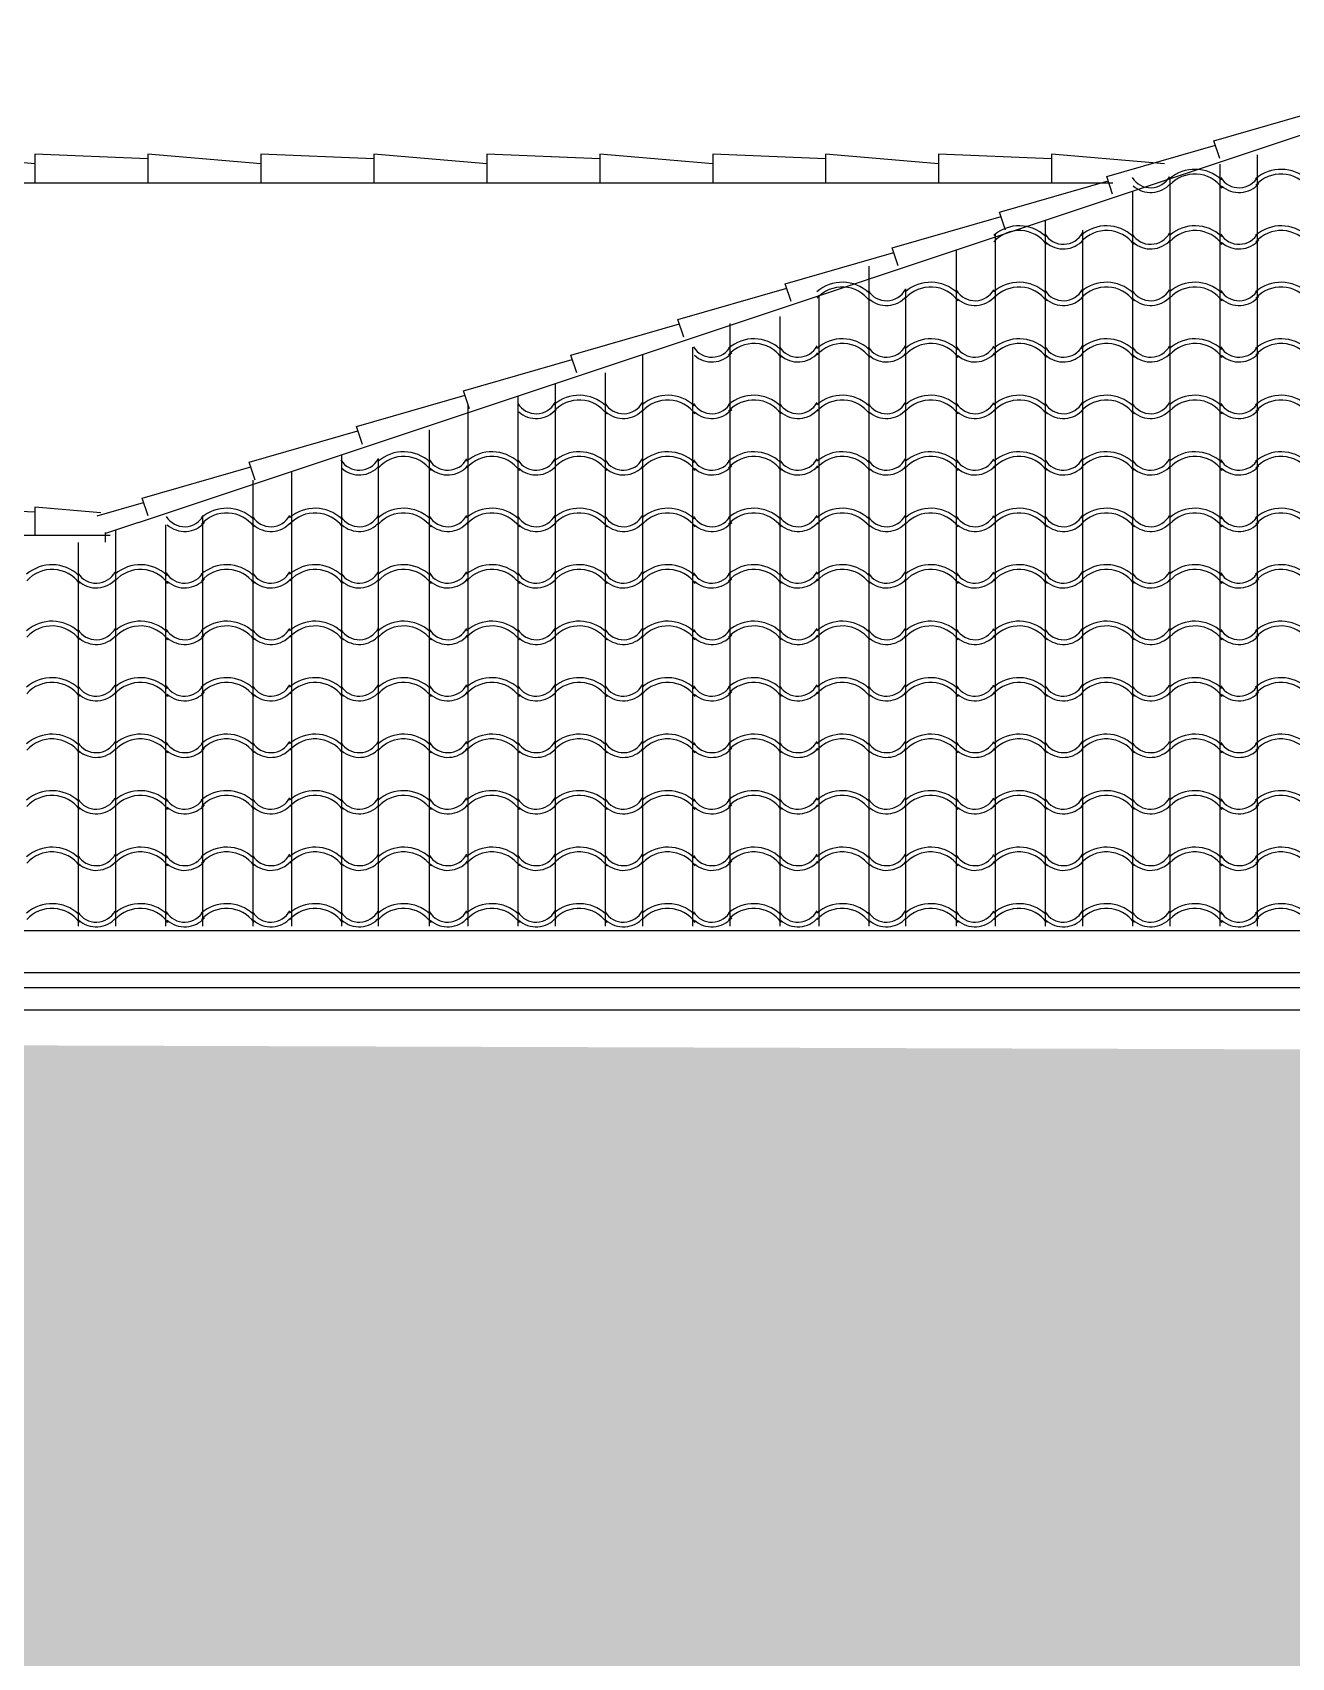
# Model space of a CAD drawing. Extents: x -92740 to -63661, y -15771 to -4391.
# Drawn here: x -86517.4 to -86316.8, y -9760.1 to -9501.2 of the extents above; entities that cross this region are included whole.
import ezdxf

# ---------------------------------------------------------------- set-up
doc = ezdxf.new("R2010")
doc.units = 0
doc.header["$MEASUREMENT"] = 0
for name, color, linetype in [('ELEVATIONS', 7, 'Continuous'), ('ROOFTILE', 7, 'Continuous'), ('STUCCO', 4, 'Continuous')]:
    doc.layers.add(name, color=color, linetype=linetype)

msp = doc.modelspace()

# ---------------------------------------------------------------- hatches: boundary and pattern name
at = {"layer": 'STUCCO', "linetype": 'Continuous', "ltscale": 18}
h = msp.add_hatch(dxfattribs=at)
h.set_pattern_fill('cement', color=9, scale=1.5625, style=0, pattern_type=2)
h.set_pattern_definition([(20, (0, 0), (-2.1376259, 5.8730789), [-6.09375015, 0.15625]), (55, (0, 0), (-5.11970028, 3.58485273), [-6.09375015, 0.15625]), (80, (0, 0), (-6.15504846, 1.0853011), [-6.09375015, 0.15625])])
h.paths.add_polyline_path([(-86696.25, -9662), (-86696.25, -10121), (-85742.25, -10121), (-85742.25, -9665)], flags=0)

# ---------------------------------------------------------------- linework, layer by layer
at = {"layer": 'ELEVATIONS', "color": 1, "linetype": 'Continuous', "ltscale": 18}
for p, q in [((-86500.51, -9579.25), (-86266.29, -9501.18)), ((-86329.15, -9518.43), (-86311.83, -9513.45)), ((-86346.22, -9524.12), (-86328.91, -9519.14)), ((-86328.2, -9521.27), (-86329.15, -9518.43)), ((-86363.3, -9529.81), (-86345.99, -9524.83)), ((-86345.27, -9526.96), (-86346.22, -9524.12)), ((-86362.35, -9532.66), (-86363.3, -9529.81)), ((-86380.38, -9535.5), (-86363.06, -9530.52)), ((-86397.45, -9541.2), (-86380.14, -9536.21)), ((-86379.43, -9538.35), (-86380.38, -9535.5)), ((-86414.53, -9546.89), (-86397.21, -9541.91)), ((-86396.5, -9544.04), (-86397.45, -9541.2)), ((-86431.6, -9552.58), (-86414.29, -9547.6)), ((-86413.58, -9549.73), (-86414.53, -9546.89)), ((-86448.68, -9558.27), (-86431.37, -9553.29)), ((-86430.66, -9555.43), (-86431.6, -9552.58)), ((-86447.73, -9561.12), (-86448.68, -9558.27)), ((-86465.76, -9563.96), (-86448.44, -9558.98)), ((-86482.83, -9569.66), (-86465.52, -9564.67)), ((-86464.81, -9566.81), (-86465.76, -9563.96)), ((-86499.91, -9575.35), (-86482.6, -9570.37)), ((-86481.88, -9572.5), (-86482.83, -9569.66)), ((-86507.07, -9578.19), (-86499.67, -9576.06)), ((-86498.96, -9578.19), (-86499.91, -9575.35)), ((-86517, -9577.58), (-86535, -9576.83)), ((-86506.51, -9577.7), (-86517, -9576.83)), ((-86517, -9576.83), (-86517, -9581.33)), ((-86500.51, -9579.25), (-86505.74, -9581)), ((-86505, -9581.33), (-86715, -9581.33)), ((-85725.75, -9644.33), (-86714.15, -9644.33)), ((-85727.59, -9651.01), (-86712.71, -9651.01)), ((-85731.01, -9653.4), (-86708.99, -9653.4)), ((-85734.57, -9656.96), (-86705.43, -9656.96))]:
    msp.add_line(p, q, dxfattribs=at)
at = {"layer": 'ELEVATIONS', "color": 9, "linetype": 'Continuous', "ltscale": 18}
for p, q in [((-86517, -9522.08), (-86535, -9520.58)), ((-86499, -9521.33), (-86517, -9520.58)), ((-86517, -9520.58), (-86517, -9525.08)), ((-86481, -9522.08), (-86499, -9520.58)), ((-86499, -9520.58), (-86499, -9525.08)), ((-86463, -9521.33), (-86481, -9520.58)), ((-86481, -9520.58), (-86481, -9525.08)), ((-86445, -9522.08), (-86463, -9520.58)), ((-86463, -9520.58), (-86463, -9525.08)), ((-86427, -9521.33), (-86445, -9520.58)), ((-86445, -9520.58), (-86445, -9525.08)), ((-86409, -9522.08), (-86427, -9520.58)), ((-86427, -9520.58), (-86427, -9525.08)), ((-86391, -9521.33), (-86409, -9520.58)), ((-86409, -9520.58), (-86409, -9525.08)), ((-86373, -9522.08), (-86391, -9520.58)), ((-86391, -9520.58), (-86391, -9525.08)), ((-86355, -9521.33), (-86373, -9520.58)), ((-86373, -9520.58), (-86373, -9525.08)), ((-86337, -9522.08), (-86355, -9520.58)), ((-86355, -9520.58), (-86355, -9525.08)), ((-86345.25, -9525.19), (-86715.75, -9525.19))]:
    msp.add_line(p, q, dxfattribs=at)
at = {"layer": 'ROOFTILE', "color": 7, "linetype": 'Continuous', "ltscale": 18}
for p, q in [((-86328.15, -9643.58), (-86328.15, -9522.18)), ((-86322.21, -9643.58), (-86322.21, -9520.66)), ((-86336.12, -9643.58), (-86336.12, -9524.22)), ((-86342.06, -9643.58), (-86342.06, -9526.44)), ((-86355.97, -9643.58), (-86355.97, -9531.07)), ((-86350.03, -9643.58), (-86350.03, -9532.69)), ((-86363.94, -9643.58), (-86363.94, -9533.28)), ((-86370.14, -9643.58), (-86370.14, -9535.8)), ((-86384.07, -9643.58), (-86384.07, -9538.43)), ((-86392.04, -9643.58), (-86392.04, -9543.04)), ((-86378.25, -9643.58), (-86378.25, -9542.04)), ((-86406.21, -9643.58), (-86406.21, -9547.55)), ((-86398.24, -9643.58), (-86398.24, -9546.41)), ((-86420.12, -9643.58), (-86420.12, -9552.46)), ((-86412.15, -9643.58), (-86412.15, -9551.29)), ((-86426.06, -9643.58), (-86426.06, -9555.41)), ((-86434.03, -9643.58), (-86434.03, -9557.09)), ((-86447.94, -9643.58), (-86447.94, -9560.49)), ((-86439.97, -9643.58), (-86439.97, -9559.07)), ((-86454.14, -9643.58), (-86454.14, -9564.5)), ((-86468.07, -9643.58), (-86468.07, -9568.44)), ((-86476.04, -9643.58), (-86476.04, -9571.1)), ((-86462.25, -9643.58), (-86462.25, -9569.04)), ((-86482.24, -9643.58), (-86482.24, -9572.5)), ((-86490.21, -9643.58), (-86490.21, -9578.12)), ((-86505.72, -9582.36), (-86505.72, -9580.86)), ((-86504.12, -9643.58), (-86504.12, -9580.46)), ((-86496.15, -9643.58), (-86496.15, -9579.61)), ((-86510.06, -9643.58), (-86510.06, -9582.41))]:
    msp.add_line(p, q, dxfattribs=at)
for centre, radius, start, end in [((-86339.22, -9522.48), 3.44, 211.6504, 331.6052), ((-86332.17, -9529.14), 6.16, 46.5154, 131.1465), ((-86332.17, -9529.14), 5.41, 36.0644, 138.0128), ((-86325.13, -9522.48), 3.44, 211.6504, 331.6052), ((-86318.44, -9529.14), 6.16, 46.5154, 131.1465), ((-86318.44, -9529.14), 5.41, 36.0644, 138.0128), ((-86339.22, -9522.48), 4.19, 228.3381, 319.0707), ((-86325.13, -9522.48), 4.19, 228.3381, 319.0707), ((-86360.17, -9538.14), 6.16, 46.5154, 131.1465), ((-86360.17, -9538.14), 5.41, 36.0644, 138.0128), ((-86346.26, -9538.14), 6.16, 46.5154, 131.1465), ((-86346.26, -9538.14), 5.41, 36.0644, 138.0128), ((-86332.17, -9538.14), 6.16, 46.5154, 131.1465), ((-86332.17, -9538.14), 5.41, 36.0644, 138.0128), ((-86318.44, -9538.14), 6.16, 46.5154, 131.1465), ((-86318.44, -9538.14), 5.41, 36.0644, 138.0128), ((-86353.12, -9531.48), 3.44, 211.6504, 331.6052), ((-86353.12, -9531.48), 4.19, 228.3381, 319.0707), ((-86339.22, -9531.48), 3.44, 211.6504, 331.6052), ((-86339.22, -9531.48), 4.19, 228.3381, 319.0707), ((-86325.13, -9531.48), 3.44, 211.6504, 331.6052), ((-86325.13, -9531.48), 4.19, 228.3381, 319.0707), ((-86388.35, -9547.14), 6.16, 46.5154, 131.1465), ((-86388.35, -9547.14), 5.41, 36.0644, 138.0128), ((-86381.31, -9540.48), 3.44, 211.6504, 331.6052), ((-86374.25, -9547.14), 6.16, 46.5154, 131.1465), ((-86374.25, -9547.14), 5.41, 36.0644, 138.0128), ((-86367.21, -9540.48), 3.44, 211.6504, 331.6052), ((-86360.17, -9547.14), 6.16, 46.5154, 131.1465), ((-86360.17, -9547.14), 5.41, 36.0644, 138.0128), ((-86353.12, -9540.48), 3.44, 211.6504, 331.6052), ((-86346.26, -9547.14), 6.16, 46.5154, 131.1465), ((-86346.26, -9547.14), 5.41, 36.0644, 138.0128), ((-86339.22, -9540.48), 3.44, 211.6504, 331.6052), ((-86332.17, -9547.14), 6.16, 46.5154, 131.1465), ((-86332.17, -9547.14), 5.41, 36.0644, 138.0128), ((-86325.13, -9540.48), 3.44, 211.6504, 331.6052), ((-86318.44, -9547.14), 6.16, 46.5154, 131.1465), ((-86318.44, -9547.14), 5.41, 36.0644, 138.0128), ((-86381.31, -9540.48), 4.19, 228.3381, 319.0707), ((-86367.21, -9540.48), 4.19, 228.3381, 319.0707), ((-86353.12, -9540.48), 4.19, 228.3381, 319.0707), ((-86339.22, -9540.48), 4.19, 228.3381, 319.0707), ((-86325.13, -9540.48), 4.19, 228.3381, 319.0707), ((-86402.44, -9556.14), 6.16, 46.5154, 131.1465), ((-86402.44, -9556.14), 5.41, 36.0644, 138.0128), ((-86388.35, -9556.14), 6.16, 46.5154, 131.1465), ((-86388.35, -9556.14), 5.41, 36.0644, 138.0128), ((-86374.25, -9556.14), 6.16, 46.5154, 131.1465), ((-86374.25, -9556.14), 5.41, 36.0644, 138.0128), ((-86360.17, -9556.14), 6.16, 46.5154, 131.1465), ((-86360.17, -9556.14), 5.41, 36.0644, 138.0128), ((-86346.26, -9556.14), 6.16, 46.5154, 131.1465), ((-86346.26, -9556.14), 5.41, 36.0644, 138.0128), ((-86332.17, -9556.14), 6.16, 46.5154, 131.1465), ((-86332.17, -9556.14), 5.41, 36.0644, 138.0128), ((-86318.44, -9556.14), 6.16, 46.5154, 131.1465), ((-86318.44, -9556.14), 5.41, 36.0644, 138.0128), ((-86409.13, -9549.48), 3.44, 211.6504, 331.6052), ((-86409.13, -9549.48), 4.19, 228.3381, 319.0707), ((-86395.4, -9549.48), 3.44, 211.6504, 331.6052), ((-86395.4, -9549.48), 4.19, 228.3381, 319.0707), ((-86381.31, -9549.48), 3.44, 211.6504, 331.6052), ((-86381.31, -9549.48), 4.19, 228.3381, 319.0707), ((-86367.21, -9549.48), 3.44, 211.6504, 331.6052), ((-86367.21, -9549.48), 4.19, 228.3381, 319.0707), ((-86353.12, -9549.48), 3.44, 211.6504, 331.6052), ((-86353.12, -9549.48), 4.19, 228.3381, 319.0707), ((-86339.22, -9549.48), 3.44, 211.6504, 331.6052), ((-86339.22, -9549.48), 4.19, 228.3381, 319.0707), ((-86325.13, -9549.48), 3.44, 211.6504, 331.6052), ((-86325.13, -9549.48), 4.19, 228.3381, 319.0707), ((-86437.12, -9558.48), 3.44, 211.6504, 331.6052), ((-86430.26, -9565.14), 6.16, 46.5154, 131.1465), ((-86430.26, -9565.14), 5.41, 36.0644, 138.0128), ((-86423.22, -9558.48), 3.44, 211.6504, 331.6052), ((-86416.17, -9565.14), 6.16, 46.5154, 131.1465), ((-86416.17, -9565.14), 5.41, 36.0644, 138.0128), ((-86409.13, -9558.48), 3.44, 211.6504, 331.6052), ((-86402.44, -9565.14), 6.16, 46.5154, 131.1465), ((-86402.44, -9565.14), 5.41, 36.0644, 138.0128), ((-86395.4, -9558.48), 3.44, 211.6504, 331.6052), ((-86388.35, -9565.14), 6.16, 46.5154, 131.1465), ((-86388.35, -9565.14), 5.41, 36.0644, 138.0128), ((-86381.31, -9558.48), 3.44, 211.6504, 331.6052), ((-86374.25, -9565.14), 6.16, 46.5154, 131.1465), ((-86374.25, -9565.14), 5.41, 36.0644, 138.0128), ((-86367.21, -9558.48), 3.44, 211.6504, 331.6052), ((-86360.17, -9565.14), 6.16, 46.5154, 131.1465), ((-86360.17, -9565.14), 5.41, 36.0644, 138.0128), ((-86353.12, -9558.48), 3.44, 211.6504, 331.6052), ((-86346.26, -9565.14), 6.16, 46.5154, 131.1465), ((-86346.26, -9565.14), 5.41, 36.0644, 138.0128), ((-86339.22, -9558.48), 3.44, 211.6504, 331.6052), ((-86332.17, -9565.14), 6.16, 46.5154, 131.1465), ((-86332.17, -9565.14), 5.41, 36.0644, 138.0128), ((-86325.13, -9558.48), 3.44, 211.6504, 331.6052), ((-86318.44, -9565.14), 6.16, 46.5154, 131.1465), ((-86318.44, -9565.14), 5.41, 36.0644, 138.0128), ((-86437.12, -9558.48), 4.19, 228.3381, 319.0707), ((-86423.22, -9558.48), 4.19, 228.3381, 319.0707), ((-86409.13, -9558.48), 4.19, 228.3381, 319.0707), ((-86395.4, -9558.48), 4.19, 228.3381, 319.0707), ((-86381.31, -9558.48), 4.19, 228.3381, 319.0707), ((-86367.21, -9558.48), 4.19, 228.3381, 319.0707), ((-86353.12, -9558.48), 4.19, 228.3381, 319.0707), ((-86339.22, -9558.48), 4.19, 228.3381, 319.0707), ((-86325.13, -9558.48), 4.19, 228.3381, 319.0707), ((-86458.25, -9574.14), 6.16, 46.5154, 131.1465), ((-86458.25, -9574.14), 5.41, 36.0644, 138.0128), ((-86444.17, -9574.14), 6.16, 46.5154, 131.1465), ((-86444.17, -9574.14), 5.41, 36.0644, 138.0128), ((-86430.26, -9574.14), 6.16, 46.5154, 131.1465), ((-86430.26, -9574.14), 5.41, 36.0644, 138.0128), ((-86416.17, -9574.14), 6.16, 46.5154, 131.1465), ((-86416.17, -9574.14), 5.41, 36.0644, 138.0128), ((-86402.44, -9574.14), 6.16, 46.5154, 131.1465), ((-86402.44, -9574.14), 5.41, 36.0644, 138.0128), ((-86388.35, -9574.14), 6.16, 46.5154, 131.1465), ((-86388.35, -9574.14), 5.41, 36.0644, 138.0128), ((-86374.25, -9574.14), 6.16, 46.5154, 131.1465), ((-86374.25, -9574.14), 5.41, 36.0644, 138.0128), ((-86360.17, -9574.14), 6.16, 46.5154, 131.1465), ((-86360.17, -9574.14), 5.41, 36.0644, 138.0128), ((-86346.26, -9574.14), 6.16, 46.5154, 131.1465), ((-86346.26, -9574.14), 5.41, 36.0644, 138.0128), ((-86332.17, -9574.14), 6.16, 46.5154, 131.1465), ((-86332.17, -9574.14), 5.41, 36.0644, 138.0128), ((-86318.44, -9574.14), 6.16, 46.5154, 131.1465), ((-86318.44, -9574.14), 5.41, 36.0644, 138.0128), ((-86465.31, -9567.48), 3.44, 211.6504, 331.6052), ((-86465.31, -9567.48), 4.19, 228.3381, 319.0707), ((-86451.21, -9567.48), 3.44, 211.6504, 331.6052), ((-86451.21, -9567.48), 4.19, 228.3381, 319.0707), ((-86437.12, -9567.48), 3.44, 211.6504, 331.6052), ((-86437.12, -9567.48), 4.19, 228.3381, 319.0707), ((-86423.22, -9567.48), 3.44, 211.6504, 331.6052), ((-86423.22, -9567.48), 4.19, 228.3381, 319.0707), ((-86409.13, -9567.48), 3.44, 211.6504, 331.6052), ((-86409.13, -9567.48), 4.19, 228.3381, 319.0707), ((-86395.4, -9567.48), 3.44, 211.6504, 331.6052), ((-86395.4, -9567.48), 4.19, 228.3381, 319.0707), ((-86381.31, -9567.48), 3.44, 211.6504, 331.6052), ((-86381.31, -9567.48), 4.19, 228.3381, 319.0707), ((-86367.21, -9567.48), 3.44, 211.6504, 331.6052), ((-86367.21, -9567.48), 4.19, 228.3381, 319.0707), ((-86353.12, -9567.48), 3.44, 211.6504, 331.6052), ((-86353.12, -9567.48), 4.19, 228.3381, 319.0707), ((-86339.22, -9567.48), 3.44, 211.6504, 331.6052), ((-86339.22, -9567.48), 4.19, 228.3381, 319.0707), ((-86325.13, -9567.48), 3.44, 211.6504, 331.6052), ((-86325.13, -9567.48), 4.19, 228.3381, 319.0707), ((-86493.13, -9576.48), 3.44, 211.6504, 331.6052), ((-86493.13, -9576.48), 4.19, 228.3381, 319.0707), ((-86486.44, -9583.14), 6.16, 46.5154, 131.1465), ((-86486.44, -9583.14), 5.41, 36.0644, 138.0128), ((-86479.4, -9576.48), 3.44, 211.6504, 331.6052), ((-86479.4, -9576.48), 4.19, 228.3381, 319.0707), ((-86472.35, -9583.14), 6.16, 46.5154, 131.1465), ((-86472.35, -9583.14), 5.41, 36.0644, 138.0128), ((-86465.31, -9576.48), 3.44, 211.6504, 331.6052), ((-86465.31, -9576.48), 4.19, 228.3381, 319.0707), ((-86458.25, -9583.14), 6.16, 46.5154, 131.1465), ((-86458.25, -9583.14), 5.41, 36.0644, 138.0128), ((-86451.21, -9576.48), 3.44, 211.6504, 331.6052), ((-86451.21, -9576.48), 4.19, 228.3381, 319.0707), ((-86444.17, -9583.14), 6.16, 46.5154, 131.1465), ((-86444.17, -9583.14), 5.41, 36.0644, 138.0128), ((-86437.12, -9576.48), 3.44, 211.6504, 331.6052), ((-86437.12, -9576.48), 4.19, 228.3381, 319.0707), ((-86430.26, -9583.14), 6.16, 46.5154, 131.1465), ((-86430.26, -9583.14), 5.41, 36.0644, 138.0128), ((-86423.22, -9576.48), 3.44, 211.6504, 331.6052), ((-86423.22, -9576.48), 4.19, 228.3381, 319.0707), ((-86416.17, -9583.14), 6.16, 46.5154, 131.1465), ((-86416.17, -9583.14), 5.41, 36.0644, 138.0128), ((-86409.13, -9576.48), 3.44, 211.6504, 331.6052), ((-86409.13, -9576.48), 4.19, 228.3381, 319.0707), ((-86402.44, -9583.14), 6.16, 46.5154, 131.1465), ((-86402.44, -9583.14), 5.41, 36.0644, 138.0128), ((-86395.4, -9576.48), 3.44, 211.6504, 331.6052), ((-86395.4, -9576.48), 4.19, 228.3381, 319.0707), ((-86388.35, -9583.14), 6.16, 46.5154, 131.1465), ((-86388.35, -9583.14), 5.41, 36.0644, 138.0128), ((-86381.31, -9576.48), 3.44, 211.6504, 331.6052), ((-86381.31, -9576.48), 4.19, 228.3381, 319.0707), ((-86374.25, -9583.14), 6.16, 46.5154, 131.1465), ((-86374.25, -9583.14), 5.41, 36.0644, 138.0128), ((-86367.21, -9576.48), 3.44, 211.6504, 331.6052), ((-86367.21, -9576.48), 4.19, 228.3381, 319.0707), ((-86360.17, -9583.14), 6.16, 46.5154, 131.1465), ((-86360.17, -9583.14), 5.41, 36.0644, 138.0128), ((-86353.12, -9576.48), 3.44, 211.6504, 331.6052), ((-86353.12, -9576.48), 4.19, 228.3381, 319.0707), ((-86346.26, -9583.14), 6.16, 46.5154, 131.1465), ((-86346.26, -9583.14), 5.41, 36.0644, 138.0128), ((-86339.22, -9576.48), 3.44, 211.6504, 331.6052), ((-86339.22, -9576.48), 4.19, 228.3381, 319.0707), ((-86332.17, -9583.14), 6.16, 46.5154, 131.1465), ((-86332.17, -9583.14), 5.41, 36.0644, 138.0128), ((-86325.13, -9576.48), 3.44, 211.6504, 331.6052), ((-86325.13, -9576.48), 4.19, 228.3381, 319.0707), ((-86318.44, -9583.14), 6.16, 46.5154, 131.1465), ((-86318.44, -9583.14), 5.41, 36.0644, 138.0128), ((-86514.26, -9592.14), 6.16, 46.5154, 131.1465), ((-86514.26, -9592.14), 5.41, 36.0644, 138.0128), ((-86500.17, -9592.14), 6.16, 46.5154, 131.1465), ((-86500.17, -9592.14), 5.41, 36.0644, 138.0128), ((-86486.44, -9592.14), 6.16, 46.5154, 131.1465), ((-86486.44, -9592.14), 5.41, 36.0644, 138.0128), ((-86472.35, -9592.14), 6.16, 46.5154, 131.1465), ((-86472.35, -9592.14), 5.41, 36.0644, 138.0128), ((-86458.25, -9592.14), 6.16, 46.5154, 131.1465), ((-86458.25, -9592.14), 5.41, 36.0644, 138.0128), ((-86444.17, -9592.14), 6.16, 46.5154, 131.1465), ((-86444.17, -9592.14), 5.41, 36.0644, 138.0128), ((-86430.26, -9592.14), 6.16, 46.5154, 131.1465), ((-86430.26, -9592.14), 5.41, 36.0644, 138.0128), ((-86416.17, -9592.14), 6.16, 46.5154, 131.1465), ((-86416.17, -9592.14), 5.41, 36.0644, 138.0128), ((-86402.44, -9592.14), 6.16, 46.5154, 131.1465), ((-86402.44, -9592.14), 5.41, 36.0644, 138.0128), ((-86388.35, -9592.14), 6.16, 46.5154, 131.1465), ((-86388.35, -9592.14), 5.41, 36.0644, 138.0128), ((-86374.25, -9592.14), 6.16, 46.5154, 131.1465), ((-86374.25, -9592.14), 5.41, 36.0644, 138.0128), ((-86360.17, -9592.14), 6.16, 46.5154, 131.1465), ((-86360.17, -9592.14), 5.41, 36.0644, 138.0128), ((-86346.26, -9592.14), 6.16, 46.5154, 131.1465), ((-86346.26, -9592.14), 5.41, 36.0644, 138.0128), ((-86332.17, -9592.14), 6.16, 46.5154, 131.1465), ((-86332.17, -9592.14), 5.41, 36.0644, 138.0128), ((-86318.44, -9592.14), 6.16, 46.5154, 131.1465), ((-86318.44, -9592.14), 5.41, 36.0644, 138.0128), ((-86507.22, -9585.48), 3.44, 211.6504, 331.6052), ((-86507.22, -9585.48), 4.19, 228.3381, 319.0707), ((-86493.13, -9585.48), 3.44, 211.6504, 331.6052), ((-86493.13, -9585.48), 4.19, 228.3381, 319.0707), ((-86479.4, -9585.48), 3.44, 211.6504, 331.6052), ((-86479.4, -9585.48), 4.19, 228.3381, 319.0707), ((-86465.31, -9585.48), 3.44, 211.6504, 331.6052), ((-86465.31, -9585.48), 4.19, 228.3381, 319.0707), ((-86451.21, -9585.48), 3.44, 211.6504, 331.6052), ((-86451.21, -9585.48), 4.19, 228.3381, 319.0707), ((-86437.12, -9585.48), 3.44, 211.6504, 331.6052), ((-86437.12, -9585.48), 4.19, 228.3381, 319.0707), ((-86423.22, -9585.48), 3.44, 211.6504, 331.6052), ((-86423.22, -9585.48), 4.19, 228.3381, 319.0707), ((-86409.13, -9585.48), 3.44, 211.6504, 331.6052), ((-86409.13, -9585.48), 4.19, 228.3381, 319.0707), ((-86395.4, -9585.48), 3.44, 211.6504, 331.6052), ((-86395.4, -9585.48), 4.19, 228.3381, 319.0707), ((-86381.31, -9585.48), 3.44, 211.6504, 331.6052), ((-86381.31, -9585.48), 4.19, 228.3381, 319.0707), ((-86367.21, -9585.48), 3.44, 211.6504, 331.6052), ((-86367.21, -9585.48), 4.19, 228.3381, 319.0707), ((-86353.12, -9585.48), 3.44, 211.6504, 331.6052), ((-86353.12, -9585.48), 4.19, 228.3381, 319.0707), ((-86339.22, -9585.48), 3.44, 211.6504, 331.6052), ((-86339.22, -9585.48), 4.19, 228.3381, 319.0707), ((-86325.13, -9585.48), 3.44, 211.6504, 331.6052), ((-86325.13, -9585.48), 4.19, 228.3381, 319.0707), ((-86514.26, -9601.14), 6.16, 46.5154, 131.1465), ((-86514.26, -9601.14), 5.41, 36.0644, 138.0128), ((-86507.22, -9594.48), 3.44, 211.6504, 331.6052), ((-86507.22, -9594.48), 4.19, 228.3381, 319.0707), ((-86500.17, -9601.14), 6.16, 46.5154, 131.1465), ((-86500.17, -9601.14), 5.41, 36.0644, 138.0128), ((-86493.13, -9594.48), 3.44, 211.6504, 331.6052), ((-86493.13, -9594.48), 4.19, 228.3381, 319.0707), ((-86486.44, -9601.14), 6.16, 46.5154, 131.1465), ((-86486.44, -9601.14), 5.41, 36.0644, 138.0128), ((-86479.4, -9594.48), 3.44, 211.6504, 331.6052), ((-86479.4, -9594.48), 4.19, 228.3381, 319.0707), ((-86472.35, -9601.14), 6.16, 46.5154, 131.1465), ((-86472.35, -9601.14), 5.41, 36.0644, 138.0128), ((-86465.31, -9594.48), 3.44, 211.6504, 331.6052), ((-86465.31, -9594.48), 4.19, 228.3381, 319.0707), ((-86458.25, -9601.14), 6.16, 46.5154, 131.1465), ((-86458.25, -9601.14), 5.41, 36.0644, 138.0128), ((-86451.21, -9594.48), 3.44, 211.6504, 331.6052), ((-86451.21, -9594.48), 4.19, 228.3381, 319.0707), ((-86444.17, -9601.14), 6.16, 46.5154, 131.1465), ((-86444.17, -9601.14), 5.41, 36.0644, 138.0128), ((-86437.12, -9594.48), 3.44, 211.6504, 331.6052), ((-86437.12, -9594.48), 4.19, 228.3381, 319.0707), ((-86430.26, -9601.14), 6.16, 46.5154, 131.1465), ((-86430.26, -9601.14), 5.41, 36.0644, 138.0128), ((-86423.22, -9594.48), 3.44, 211.6504, 331.6052), ((-86423.22, -9594.48), 4.19, 228.3381, 319.0707), ((-86416.17, -9601.14), 6.16, 46.5154, 131.1465), ((-86416.17, -9601.14), 5.41, 36.0644, 138.0128), ((-86409.13, -9594.48), 3.44, 211.6504, 331.6052), ((-86409.13, -9594.48), 4.19, 228.3381, 319.0707), ((-86402.44, -9601.14), 6.16, 46.5154, 131.1465), ((-86402.44, -9601.14), 5.41, 36.0644, 138.0128), ((-86395.4, -9594.48), 3.44, 211.6504, 331.6052), ((-86395.4, -9594.48), 4.19, 228.3381, 319.0707), ((-86388.35, -9601.14), 6.16, 46.5154, 131.1465), ((-86388.35, -9601.14), 5.41, 36.0644, 138.0128), ((-86381.31, -9594.48), 3.44, 211.6504, 331.6052), ((-86381.31, -9594.48), 4.19, 228.3381, 319.0707), ((-86374.25, -9601.14), 6.16, 46.5154, 131.1465), ((-86374.25, -9601.14), 5.41, 36.0644, 138.0128), ((-86367.21, -9594.48), 3.44, 211.6504, 331.6052), ((-86367.21, -9594.48), 4.19, 228.3381, 319.0707), ((-86360.17, -9601.14), 6.16, 46.5154, 131.1465), ((-86360.17, -9601.14), 5.41, 36.0644, 138.0128), ((-86353.12, -9594.48), 3.44, 211.6504, 331.6052), ((-86353.12, -9594.48), 4.19, 228.3381, 319.0707), ((-86346.26, -9601.14), 6.16, 46.5154, 131.1465), ((-86346.26, -9601.14), 5.41, 36.0644, 138.0128), ((-86339.22, -9594.48), 3.44, 211.6504, 331.6052), ((-86339.22, -9594.48), 4.19, 228.3381, 319.0707), ((-86332.17, -9601.14), 6.16, 46.5154, 131.1465), ((-86332.17, -9601.14), 5.41, 36.0644, 138.0128), ((-86325.13, -9594.48), 3.44, 211.6504, 331.6052), ((-86325.13, -9594.48), 4.19, 228.3381, 319.0707), ((-86318.44, -9601.14), 6.16, 46.5154, 131.1465), ((-86318.44, -9601.14), 5.41, 36.0644, 138.0128), ((-86514.26, -9610.14), 6.16, 46.5154, 131.1465), ((-86514.26, -9610.14), 5.41, 36.0644, 138.0128), ((-86507.22, -9603.48), 3.44, 211.6504, 331.6052), ((-86500.17, -9610.14), 6.16, 46.5154, 131.1465), ((-86500.17, -9610.14), 5.41, 36.0644, 138.0128), ((-86493.13, -9603.48), 3.44, 211.6504, 331.6052), ((-86486.44, -9610.14), 6.16, 46.5154, 131.1465), ((-86486.44, -9610.14), 5.41, 36.0644, 138.0128), ((-86479.4, -9603.48), 3.44, 211.6504, 331.6052), ((-86472.35, -9610.14), 6.16, 46.5154, 131.1465), ((-86472.35, -9610.14), 5.41, 36.0644, 138.0128), ((-86465.31, -9603.48), 3.44, 211.6504, 331.6052), ((-86458.25, -9610.14), 6.16, 46.5154, 131.1465), ((-86458.25, -9610.14), 5.41, 36.0644, 138.0128), ((-86451.21, -9603.48), 3.44, 211.6504, 331.6052), ((-86444.17, -9610.14), 6.16, 46.5154, 131.1465), ((-86444.17, -9610.14), 5.41, 36.0644, 138.0128), ((-86437.12, -9603.48), 3.44, 211.6504, 331.6052), ((-86430.26, -9610.14), 6.16, 46.5154, 131.1465), ((-86430.26, -9610.14), 5.41, 36.0644, 138.0128), ((-86423.22, -9603.48), 3.44, 211.6504, 331.6052), ((-86416.17, -9610.14), 6.16, 46.5154, 131.1465), ((-86416.17, -9610.14), 5.41, 36.0644, 138.0128), ((-86409.13, -9603.48), 3.44, 211.6504, 331.6052), ((-86402.44, -9610.14), 6.16, 46.5154, 131.1465), ((-86402.44, -9610.14), 5.41, 36.0644, 138.0128), ((-86395.4, -9603.48), 3.44, 211.6504, 331.6052), ((-86388.35, -9610.14), 6.16, 46.5154, 131.1465), ((-86388.35, -9610.14), 5.41, 36.0644, 138.0128), ((-86381.31, -9603.48), 3.44, 211.6504, 331.6052), ((-86374.25, -9610.14), 6.16, 46.5154, 131.1465), ((-86374.25, -9610.14), 5.41, 36.0644, 138.0128), ((-86367.21, -9603.48), 3.44, 211.6504, 331.6052), ((-86360.17, -9610.14), 6.16, 46.5154, 131.1465), ((-86360.17, -9610.14), 5.41, 36.0644, 138.0128), ((-86353.12, -9603.48), 3.44, 211.6504, 331.6052), ((-86346.26, -9610.14), 6.16, 46.5154, 131.1465), ((-86346.26, -9610.14), 5.41, 36.0644, 138.0128), ((-86339.22, -9603.48), 3.44, 211.6504, 331.6052), ((-86332.17, -9610.14), 6.16, 46.5154, 131.1465), ((-86332.17, -9610.14), 5.41, 36.0644, 138.0128), ((-86325.13, -9603.48), 3.44, 211.6504, 331.6052), ((-86318.44, -9610.14), 6.16, 46.5154, 131.1465), ((-86318.44, -9610.14), 5.41, 36.0644, 138.0128), ((-86507.22, -9603.48), 4.19, 228.3381, 319.0707), ((-86493.13, -9603.48), 4.19, 228.3381, 319.0707), ((-86479.4, -9603.48), 4.19, 228.3381, 319.0707), ((-86465.31, -9603.48), 4.19, 228.3381, 319.0707), ((-86451.21, -9603.48), 4.19, 228.3381, 319.0707), ((-86437.12, -9603.48), 4.19, 228.3381, 319.0707), ((-86423.22, -9603.48), 4.19, 228.3381, 319.0707), ((-86409.13, -9603.48), 4.19, 228.3381, 319.0707), ((-86395.4, -9603.48), 4.19, 228.3381, 319.0707), ((-86381.31, -9603.48), 4.19, 228.3381, 319.0707), ((-86367.21, -9603.48), 4.19, 228.3381, 319.0707), ((-86353.12, -9603.48), 4.19, 228.3381, 319.0707), ((-86339.22, -9603.48), 4.19, 228.3381, 319.0707), ((-86325.13, -9603.48), 4.19, 228.3381, 319.0707), ((-86514.26, -9619.14), 6.16, 46.5154, 131.1465), ((-86500.17, -9619.14), 6.16, 46.5154, 131.1465), ((-86486.44, -9619.14), 6.16, 46.5154, 131.1465), ((-86472.35, -9619.14), 6.16, 46.5154, 131.1465), ((-86458.25, -9619.14), 6.16, 46.5154, 131.1465), ((-86444.17, -9619.14), 6.16, 46.5154, 131.1465), ((-86430.26, -9619.14), 6.16, 46.5154, 131.1465), ((-86416.17, -9619.14), 6.16, 46.5154, 131.1465), ((-86402.44, -9619.14), 6.16, 46.5154, 131.1465), ((-86388.35, -9619.14), 6.16, 46.5154, 131.1465), ((-86374.25, -9619.14), 6.16, 46.5154, 131.1465), ((-86360.17, -9619.14), 6.16, 46.5154, 131.1465), ((-86346.26, -9619.14), 6.16, 46.5154, 131.1465), ((-86332.17, -9619.14), 6.16, 46.5154, 131.1465), ((-86318.44, -9619.14), 6.16, 46.5154, 131.1465), ((-86514.26, -9619.14), 5.41, 36.0644, 138.0128), ((-86507.22, -9612.48), 3.44, 211.6504, 331.6052), ((-86507.22, -9612.48), 4.19, 228.3381, 319.0707), ((-86500.17, -9619.14), 5.41, 36.0644, 138.0128), ((-86493.13, -9612.48), 3.44, 211.6504, 331.6052), ((-86493.13, -9612.48), 4.19, 228.3381, 319.0707), ((-86486.44, -9619.14), 5.41, 36.0644, 138.0128), ((-86479.4, -9612.48), 3.44, 211.6504, 331.6052), ((-86479.4, -9612.48), 4.19, 228.3381, 319.0707), ((-86472.35, -9619.14), 5.41, 36.0644, 138.0128), ((-86465.31, -9612.48), 3.44, 211.6504, 331.6052), ((-86465.31, -9612.48), 4.19, 228.3381, 319.0707), ((-86458.25, -9619.14), 5.41, 36.0644, 138.0128), ((-86451.21, -9612.48), 3.44, 211.6504, 331.6052), ((-86451.21, -9612.48), 4.19, 228.3381, 319.0707), ((-86444.17, -9619.14), 5.41, 36.0644, 138.0128), ((-86437.12, -9612.48), 3.44, 211.6504, 331.6052), ((-86437.12, -9612.48), 4.19, 228.3381, 319.0707), ((-86430.26, -9619.14), 5.41, 36.0644, 138.0128), ((-86423.22, -9612.48), 3.44, 211.6504, 331.6052), ((-86423.22, -9612.48), 4.19, 228.3381, 319.0707), ((-86416.17, -9619.14), 5.41, 36.0644, 138.0128), ((-86409.13, -9612.48), 3.44, 211.6504, 331.6052), ((-86409.13, -9612.48), 4.19, 228.3381, 319.0707), ((-86402.44, -9619.14), 5.41, 36.0644, 138.0128), ((-86395.4, -9612.48), 3.44, 211.6504, 331.6052), ((-86395.4, -9612.48), 4.19, 228.3381, 319.0707), ((-86388.35, -9619.14), 5.41, 36.0644, 138.0128), ((-86381.31, -9612.48), 3.44, 211.6504, 331.6052), ((-86381.31, -9612.48), 4.19, 228.3381, 319.0707), ((-86374.25, -9619.14), 5.41, 36.0644, 138.0128), ((-86367.21, -9612.48), 3.44, 211.6504, 331.6052), ((-86367.21, -9612.48), 4.19, 228.3381, 319.0707), ((-86360.17, -9619.14), 5.41, 36.0644, 138.0128), ((-86353.12, -9612.48), 3.44, 211.6504, 331.6052), ((-86353.12, -9612.48), 4.19, 228.3381, 319.0707), ((-86346.26, -9619.14), 5.41, 36.0644, 138.0128), ((-86339.22, -9612.48), 3.44, 211.6504, 331.6052), ((-86339.22, -9612.48), 4.19, 228.3381, 319.0707), ((-86332.17, -9619.14), 5.41, 36.0644, 138.0128), ((-86325.13, -9612.48), 3.44, 211.6504, 331.6052), ((-86325.13, -9612.48), 4.19, 228.3381, 319.0707), ((-86318.44, -9619.14), 5.41, 36.0644, 138.0128), ((-86514.26, -9628.14), 6.16, 46.5154, 131.1465), ((-86514.26, -9628.14), 5.41, 36.0644, 138.0128), ((-86507.22, -9621.48), 3.44, 211.6504, 331.6052), ((-86500.17, -9628.14), 6.16, 46.5154, 131.1465), ((-86500.17, -9628.14), 5.41, 36.0644, 138.0128), ((-86493.13, -9621.48), 3.44, 211.6504, 331.6052), ((-86486.44, -9628.14), 6.16, 46.5154, 131.1465), ((-86486.44, -9628.14), 5.41, 36.0644, 138.0128), ((-86479.4, -9621.48), 3.44, 211.6504, 331.6052), ((-86472.35, -9628.14), 6.16, 46.5154, 131.1465), ((-86472.35, -9628.14), 5.41, 36.0644, 138.0128), ((-86465.31, -9621.48), 3.44, 211.6504, 331.6052), ((-86458.25, -9628.14), 6.16, 46.5154, 131.1465), ((-86458.25, -9628.14), 5.41, 36.0644, 138.0128), ((-86451.21, -9621.48), 3.44, 211.6504, 331.6052), ((-86444.17, -9628.14), 6.16, 46.5154, 131.1465), ((-86444.17, -9628.14), 5.41, 36.0644, 138.0128), ((-86437.12, -9621.48), 3.44, 211.6504, 331.6052), ((-86430.26, -9628.14), 6.16, 46.5154, 131.1465), ((-86430.26, -9628.14), 5.41, 36.0644, 138.0128), ((-86423.22, -9621.48), 3.44, 211.6504, 331.6052), ((-86416.17, -9628.14), 6.16, 46.5154, 131.1465), ((-86416.17, -9628.14), 5.41, 36.0644, 138.0128), ((-86409.13, -9621.48), 3.44, 211.6504, 331.6052), ((-86402.44, -9628.14), 6.16, 46.5154, 131.1465), ((-86402.44, -9628.14), 5.41, 36.0644, 138.0128), ((-86395.4, -9621.48), 3.44, 211.6504, 331.6052), ((-86388.35, -9628.14), 6.16, 46.5154, 131.1465), ((-86388.35, -9628.14), 5.41, 36.0644, 138.0128), ((-86381.31, -9621.48), 3.44, 211.6504, 331.6052), ((-86374.25, -9628.14), 6.16, 46.5154, 131.1465), ((-86374.25, -9628.14), 5.41, 36.0644, 138.0128), ((-86367.21, -9621.48), 3.44, 211.6504, 331.6052), ((-86360.17, -9628.14), 6.16, 46.5154, 131.1465), ((-86360.17, -9628.14), 5.41, 36.0644, 138.0128), ((-86353.12, -9621.48), 3.44, 211.6504, 331.6052), ((-86346.26, -9628.14), 6.16, 46.5154, 131.1465), ((-86346.26, -9628.14), 5.41, 36.0644, 138.0128), ((-86339.22, -9621.48), 3.44, 211.6504, 331.6052), ((-86332.17, -9628.14), 6.16, 46.5154, 131.1465), ((-86332.17, -9628.14), 5.41, 36.0644, 138.0128), ((-86325.13, -9621.48), 3.44, 211.6504, 331.6052), ((-86318.44, -9628.14), 6.16, 46.5154, 131.1465), ((-86318.44, -9628.14), 5.41, 36.0644, 138.0128), ((-86507.22, -9621.48), 4.19, 228.3381, 319.0707), ((-86493.13, -9621.48), 4.19, 228.3381, 319.0707), ((-86479.4, -9621.48), 4.19, 228.3381, 319.0707), ((-86465.31, -9621.48), 4.19, 228.3381, 319.0707), ((-86451.21, -9621.48), 4.19, 228.3381, 319.0707), ((-86437.12, -9621.48), 4.19, 228.3381, 319.0707), ((-86423.22, -9621.48), 4.19, 228.3381, 319.0707), ((-86409.13, -9621.48), 4.19, 228.3381, 319.0707), ((-86395.4, -9621.48), 4.19, 228.3381, 319.0707), ((-86381.31, -9621.48), 4.19, 228.3381, 319.0707), ((-86367.21, -9621.48), 4.19, 228.3381, 319.0707), ((-86353.12, -9621.48), 4.19, 228.3381, 319.0707), ((-86339.22, -9621.48), 4.19, 228.3381, 319.0707), ((-86325.13, -9621.48), 4.19, 228.3381, 319.0707), ((-86514.26, -9637.14), 6.16, 46.5154, 131.1465), ((-86500.17, -9637.14), 6.16, 46.5154, 131.1465), ((-86486.44, -9637.14), 6.16, 46.5154, 131.1465), ((-86472.35, -9637.14), 6.16, 46.5154, 131.1465), ((-86458.25, -9637.14), 6.16, 46.5154, 131.1465), ((-86444.17, -9637.14), 6.16, 46.5154, 131.1465), ((-86430.26, -9637.14), 6.16, 46.5154, 131.1465), ((-86416.17, -9637.14), 6.16, 46.5154, 131.1465), ((-86402.44, -9637.14), 6.16, 46.5154, 131.1465), ((-86388.35, -9637.14), 6.16, 46.5154, 131.1465), ((-86374.25, -9637.14), 6.16, 46.5154, 131.1465), ((-86360.17, -9637.14), 6.16, 46.5154, 131.1465), ((-86346.26, -9637.14), 6.16, 46.5154, 131.1465), ((-86332.17, -9637.14), 6.16, 46.5154, 131.1465), ((-86318.44, -9637.14), 6.16, 46.5154, 131.1465), ((-86514.26, -9637.14), 5.41, 36.0644, 138.0128), ((-86507.22, -9630.48), 3.44, 211.6504, 331.6052), ((-86507.22, -9630.48), 4.19, 228.3381, 319.0707), ((-86500.17, -9637.14), 5.41, 36.0644, 138.0128), ((-86493.13, -9630.48), 3.44, 211.6504, 331.6052), ((-86493.13, -9630.48), 4.19, 228.3381, 319.0707), ((-86486.44, -9637.14), 5.41, 36.0644, 138.0128), ((-86479.4, -9630.48), 3.44, 211.6504, 331.6052), ((-86479.4, -9630.48), 4.19, 228.3381, 319.0707), ((-86472.35, -9637.14), 5.41, 36.0644, 138.0128), ((-86465.31, -9630.48), 3.44, 211.6504, 331.6052), ((-86465.31, -9630.48), 4.19, 228.3381, 319.0707), ((-86458.25, -9637.14), 5.41, 36.0644, 138.0128), ((-86451.21, -9630.48), 3.44, 211.6504, 331.6052), ((-86451.21, -9630.48), 4.19, 228.3381, 319.0707), ((-86444.17, -9637.14), 5.41, 36.0644, 138.0128), ((-86437.12, -9630.48), 3.44, 211.6504, 331.6052), ((-86437.12, -9630.48), 4.19, 228.3381, 319.0707), ((-86430.26, -9637.14), 5.41, 36.0644, 138.0128), ((-86423.22, -9630.48), 3.44, 211.6504, 331.6052), ((-86423.22, -9630.48), 4.19, 228.3381, 319.0707), ((-86416.17, -9637.14), 5.41, 36.0644, 138.0128), ((-86409.13, -9630.48), 3.44, 211.6504, 331.6052), ((-86409.13, -9630.48), 4.19, 228.3381, 319.0707), ((-86402.44, -9637.14), 5.41, 36.0644, 138.0128), ((-86395.4, -9630.48), 3.44, 211.6504, 331.6052), ((-86395.4, -9630.48), 4.19, 228.3381, 319.0707), ((-86388.35, -9637.14), 5.41, 36.0644, 138.0128), ((-86381.31, -9630.48), 3.44, 211.6504, 331.6052), ((-86381.31, -9630.48), 4.19, 228.3381, 319.0707), ((-86374.25, -9637.14), 5.41, 36.0644, 138.0128), ((-86367.21, -9630.48), 3.44, 211.6504, 331.6052), ((-86367.21, -9630.48), 4.19, 228.3381, 319.0707), ((-86360.17, -9637.14), 5.41, 36.0644, 138.0128), ((-86353.12, -9630.48), 3.44, 211.6504, 331.6052), ((-86353.12, -9630.48), 4.19, 228.3381, 319.0707), ((-86346.26, -9637.14), 5.41, 36.0644, 138.0128), ((-86339.22, -9630.48), 3.44, 211.6504, 331.6052), ((-86339.22, -9630.48), 4.19, 228.3381, 319.0707), ((-86332.17, -9637.14), 5.41, 36.0644, 138.0128), ((-86325.13, -9630.48), 3.44, 211.6504, 331.6052), ((-86325.13, -9630.48), 4.19, 228.3381, 319.0707), ((-86318.44, -9637.14), 5.41, 36.0644, 138.0128), ((-86514.26, -9646.14), 6.16, 46.5154, 131.1465), ((-86514.26, -9646.14), 5.41, 36.0644, 138.0128), ((-86507.22, -9639.48), 3.44, 211.6504, 331.6052), ((-86500.17, -9646.14), 6.16, 46.5154, 131.1465), ((-86500.17, -9646.14), 5.41, 36.0644, 138.0128), ((-86493.13, -9639.48), 3.44, 211.6504, 331.6052), ((-86486.44, -9646.14), 6.16, 46.5154, 131.1465), ((-86486.44, -9646.14), 5.41, 36.0644, 138.0128), ((-86479.4, -9639.48), 3.44, 211.6504, 331.6052), ((-86472.35, -9646.14), 6.16, 46.5154, 131.1465), ((-86472.35, -9646.14), 5.41, 36.0644, 138.0128), ((-86465.31, -9639.48), 3.44, 211.6504, 331.6052), ((-86458.25, -9646.14), 6.16, 46.5154, 131.1465), ((-86458.25, -9646.14), 5.41, 36.0644, 138.0128), ((-86451.21, -9639.48), 3.44, 211.6504, 331.6052), ((-86444.17, -9646.14), 6.16, 46.5154, 131.1465), ((-86444.17, -9646.14), 5.41, 36.0644, 138.0128), ((-86437.12, -9639.48), 3.44, 211.6504, 331.6052), ((-86430.26, -9646.14), 6.16, 46.5154, 131.1465), ((-86430.26, -9646.14), 5.41, 36.0644, 138.0128), ((-86423.22, -9639.48), 3.44, 211.6504, 331.6052), ((-86416.17, -9646.14), 6.16, 46.5154, 131.1465), ((-86416.17, -9646.14), 5.41, 36.0644, 138.0128), ((-86409.13, -9639.48), 3.44, 211.6504, 331.6052), ((-86402.44, -9646.14), 6.16, 46.5154, 131.1465), ((-86402.44, -9646.14), 5.41, 36.0644, 138.0128), ((-86395.4, -9639.48), 3.44, 211.6504, 331.6052), ((-86388.35, -9646.14), 6.16, 46.5154, 131.1465), ((-86388.35, -9646.14), 5.41, 36.0644, 138.0128), ((-86381.31, -9639.48), 3.44, 211.6504, 331.6052), ((-86374.25, -9646.14), 6.16, 46.5154, 131.1465), ((-86374.25, -9646.14), 5.41, 36.0644, 138.0128), ((-86367.21, -9639.48), 3.44, 211.6504, 331.6052), ((-86360.17, -9646.14), 6.16, 46.5154, 131.1465), ((-86360.17, -9646.14), 5.41, 36.0644, 138.0128), ((-86353.12, -9639.48), 3.44, 211.6504, 331.6052), ((-86346.26, -9646.14), 6.16, 46.5154, 131.1465), ((-86346.26, -9646.14), 5.41, 36.0644, 138.0128), ((-86339.22, -9639.48), 3.44, 211.6504, 331.6052), ((-86332.17, -9646.14), 6.16, 46.5154, 131.1465), ((-86332.17, -9646.14), 5.41, 36.0644, 138.0128), ((-86325.13, -9639.48), 3.44, 211.6504, 331.6052), ((-86318.44, -9646.14), 6.16, 46.5154, 131.1465), ((-86318.44, -9646.14), 5.41, 36.0644, 138.0128), ((-86507.22, -9639.48), 4.19, 228.3381, 319.0707), ((-86493.13, -9639.48), 4.19, 228.3381, 319.0707), ((-86479.4, -9639.48), 4.19, 228.3381, 319.0707), ((-86465.31, -9639.48), 4.19, 228.3381, 319.0707), ((-86451.21, -9639.48), 4.19, 228.3381, 319.0707), ((-86437.12, -9639.48), 4.19, 228.3381, 319.0707), ((-86423.22, -9639.48), 4.19, 228.3381, 319.0707), ((-86409.13, -9639.48), 4.19, 228.3381, 319.0707), ((-86395.4, -9639.48), 4.19, 228.3381, 319.0707), ((-86381.31, -9639.48), 4.19, 228.3381, 319.0707), ((-86367.21, -9639.48), 4.19, 228.3381, 319.0707), ((-86353.12, -9639.48), 4.19, 228.3381, 319.0707), ((-86339.22, -9639.48), 4.19, 228.3381, 319.0707), ((-86325.13, -9639.48), 4.19, 228.3381, 319.0707)]:
    msp.add_arc(centre, radius, start, end, dxfattribs=at)

doc.saveas('drawing.dxf')
